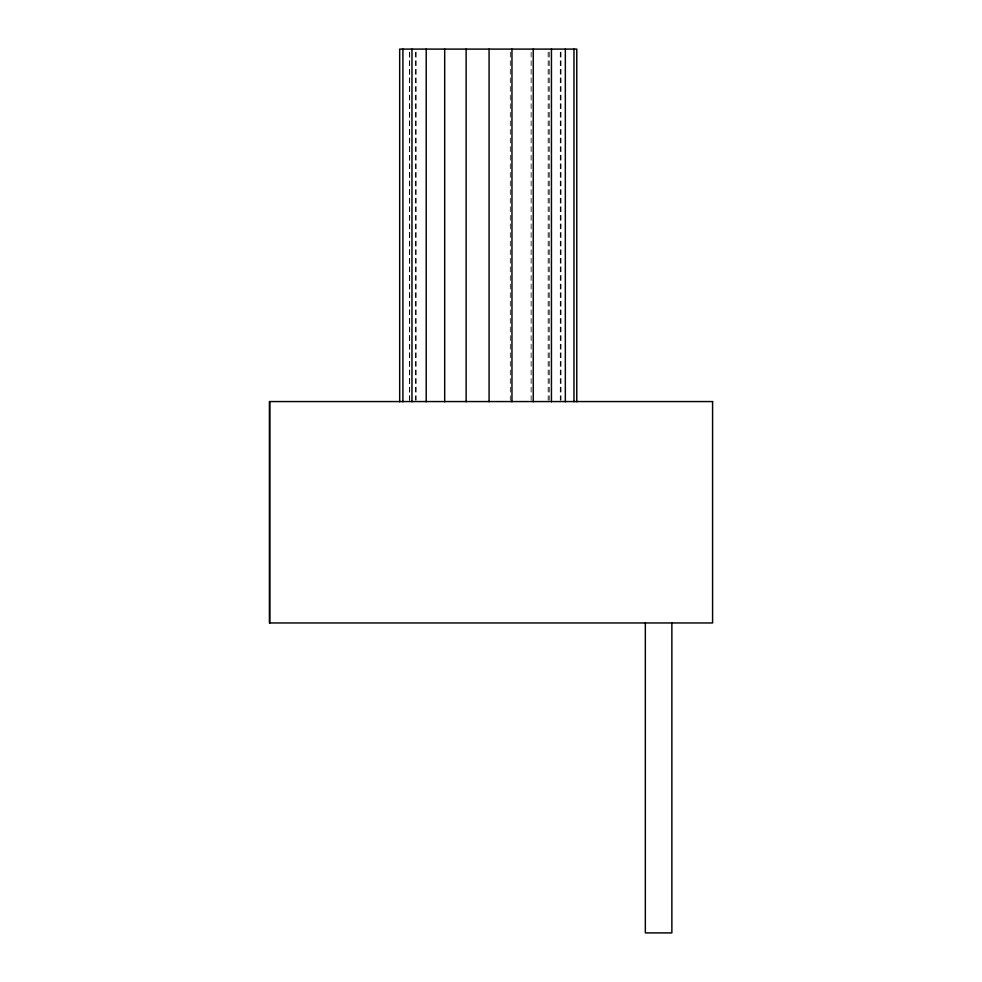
<?xml version="1.0" encoding="UTF-8"?>
<svg xmlns="http://www.w3.org/2000/svg" width="982" height="982" viewBox="0 0 982 982"><rect width="100%" height="100%" fill="white"/><g stroke="black" fill="none" stroke-linecap="round" stroke-linejoin="round"><path stroke-width="0.74" stroke-dasharray="4.91 3.68" d="M560.992 52.169L560.992 400.251M560.305 52.169L560.305 400.251M549.233 52.169L549.233 400.251M548.165 52.169L548.165 400.251M531.139 52.169L531.139 400.251M510.321 52.169L510.321 400.251M416.147 52.169L416.147 400.251M415.46 52.169L415.46 400.251M409.703 52.169L409.703 400.251M409.457 52.169L409.457 400.251"/><path stroke-width="1.47" d="M671.872 622.956L671.872 932.9L645.334 932.9L645.334 622.956M576.778 401.785L576.778 49.1L399.674 49.1L399.674 401.785M573.979 49.1L573.979 401.785M565.337 49.1L565.337 401.785M551.442 49.1L551.442 401.785M533.238 49.1L533.238 401.785M511.966 49.1L511.966 401.785M489.073 49.1L489.073 401.785M466.131 49.1L466.131 401.785M444.686 49.1L444.686 401.785M426.213 49.1L426.213 401.785M411.961 49.1L411.961 401.785M402.915 49.1L402.915 401.785M269.817 401.564L269.817 622.956M712.588 401.564L269.412 401.564L269.412 622.956L712.588 622.956L712.588 401.564"/></g></svg>
